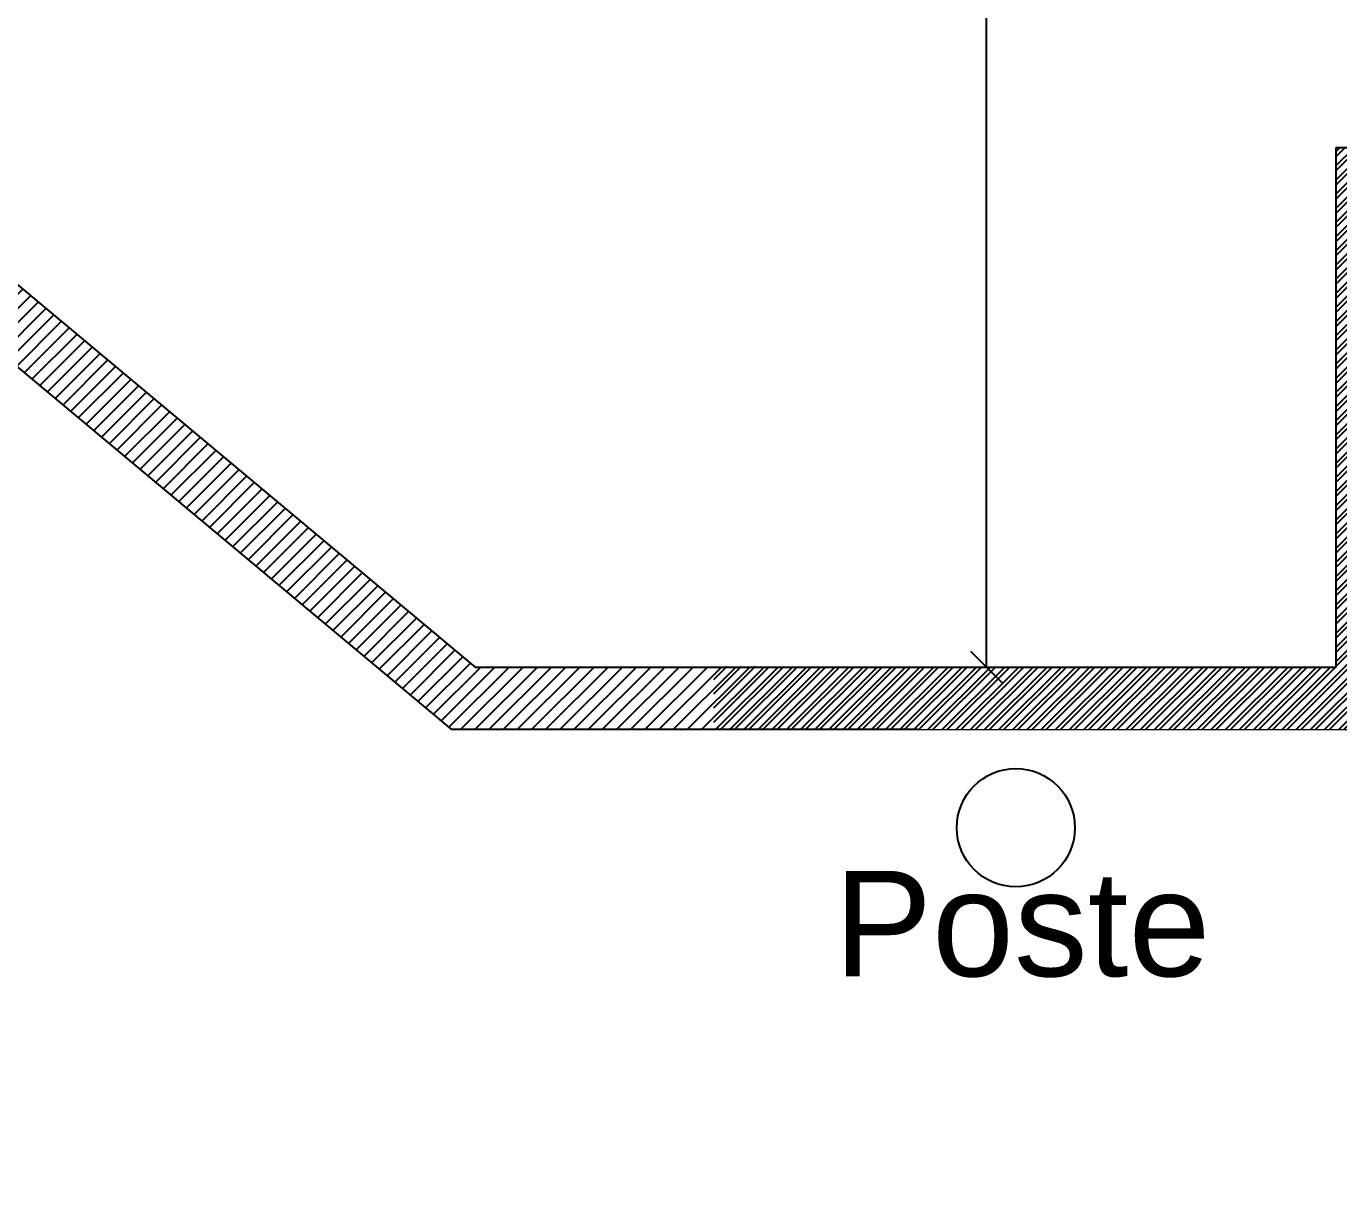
# Model space of a CAD drawing. Header units: millimetres. Extents: x 2448 to 2576, y 1154 to 1321.
# Drawn here: x 2500.688 to 2504.848, y 1192.026 to 1195.737 of the extents above; entities that cross this region are included whole.
import ezdxf

# ---------------------------------------------------------------- set-up
doc = ezdxf.new("R2010")
doc.units = ezdxf.units.MM
doc.linetypes.add('ACAD_ISO02W100', pattern=[15, 12, -3])
doc.linetypes.add('X-REF T19$0$ACAD_ISO02W100', pattern=[15, 12, -3])
for name, color, linetype in [('COTAS', 7, 'Continuous'), ('X-REF T19$0$A-CORDONES', 1, 'Continuous'), ('X-REF T19$0$A-HATCH', 8, 'Continuous'), ('X-REF T19$0$A-MAMPOSTERIA', 5, 'Continuous')]:
    doc.layers.add(name, color=color, linetype=linetype)
doc.styles.add('Arial', font='arial.ttf', dxfattribs={"height": 0.25})
doc.styles.add('COTAS', font='ROMANS.shx', dxfattribs={"width": 0.7})
doc.dimstyles.new('COTA-I-N-2-85', dxfattribs={"dimscale": 0, "dimtxt": 0.2, "dimasz": 0.1, "dimexe": 0, "dimexo": 0, "dimgap": 0.04, "dimtad": 1, "dimzin": 1, "dimdsep": 46, "dimtxsty": 'COTAS', "dimblk": 'OBLIQUE', "dimcen": 0.1, "dimse1": 1, "dimse2": 1, "dimclrd": 256, "dimclre": 256, "dimclrt": 256, "dimadec": 0, "dimazin": 0, "dimtfac": 1, "dimtmove": 1, "dimatfit": 3, "dimldrblk": 'OBLIQUE', "dimfxl": 1, "dimtvp": -0.8, "dimtolj": 1, "dimtzin": 0, "dimarcsym": 0})

# ---------------------------------------------------------------- blocks, each defined once
blk = doc.blocks.new('_Oblique')
at = {"color": 0, "linetype": 'ByBlock', "lineweight": -2}
blk.add_line((-0.5, -0.5), (0.5, 0.5), dxfattribs=at)
blk = doc.blocks.new('*D83')
at = {"layer": 'COTAS', "linetype": 'ACAD_ISO02W100', "lineweight": -2, "transparency": 16777216}
blk.add_line((2503.7311, 1219.3216), (2503.7311, 1193.7053), dxfattribs=at)
at = {"layer": 'DEFPOINTS', "color": 0, "linetype": 'ACAD_ISO02W100', "transparency": 16777216}
for p in [(2504.1106, 1219.3216), (2503.7311, 1193.7053), (2504.2186, 1193.7053)]:
    blk.add_point(p, dxfattribs=at)
at = {"layer": 'COTAS', "linetype": 'ACAD_ISO02W100', "lineweight": -2, "transparency": 16777216, "xscale": 0.1, "yscale": 0.1, "zscale": 0.1}
for p, rotation in [((2503.7311, 1219.3216), 90), ((2503.7311, 1193.7053), 270)]:
    blk.add_blockref('_Oblique', p, dxfattribs=dict(at, rotation=rotation))
at = {"layer": 'COTAS', "linetype": 'ACAD_ISO02W100', "transparency": 16777216, "insert": (2503.5911, 1206.5135), "char_height": 0.2, "attachment_point": 5, "rotation": 90, "style": 'COTAS'}
blk.add_mtext('\\A1;25.62', dxfattribs=at)

msp = doc.modelspace()

# ---------------------------------------------------------------- hatches: boundary and pattern name
at = {"layer": 'X-REF T19$0$A-HATCH'}
h = msp.add_hatch(dxfattribs=at)
h.set_pattern_fill('ANSI31', color=256, scale=0.01, style=0)
h.paths.add_polyline_path([(2499.5641, 1195.8323), (2499.5641, 1197.1753), (2499.3655, 1197.1753), (2499.3655, 1195.7367), (2502.0365, 1193.5067), (2503.5144, 1193.5067), (2509.121, 1193.5067), (2510.0957, 1193.5067, -0.009293), (2510.1049, 1193.5134, -0.194531), (2509.9803, 1193.7053), (2507.9111, 1193.7053), (2507.9111, 1195.4388, -0.056783), (2507.8653, 1195.4905, -0.06522), (2507.8118, 1195.4321), (2507.8118, 1193.7053), (2504.94, 1193.7053), (2504.94, 1195.352), (2504.8406, 1195.352), (2504.8406, 1193.7053), (2502.1106, 1193.7053)])
h.paths.add_polyline_path([(2509.8412, 1193.2947), (2509.8412, 1193.8214), (2509.5412, 1193.8214), (2509.5412, 1193.2947)], flags=9)
h = msp.add_hatch(dxfattribs=at)
h.set_pattern_fill('ANSI31', color=256, scale=0.01, style=0)
h.set_pattern_definition([(45, (2241.705422, 1029.624675), (-0.0224506403, 0.0224506403), [])])
h.paths.add_polyline_path([(2511.3593, 1193.7053), (2510.906, 1193.7053), (2510.906, 1195.3342), (2510.7074, 1195.3342), (2510.7074, 1193.7053), (2507.9111, 1193.7053), (2507.9111, 1195.3342), (2507.8118, 1195.3342), (2507.8118, 1193.7053), (2504.94, 1193.7053), (2504.94, 1195.352), (2504.8406, 1195.352), (2504.8406, 1193.7053), (2503.5966, 1193.7053), (2502.8677, 1193.708), (2502.8677, 1193.5067), (2503.5144, 1193.5067), (2509.121, 1193.5067), (2511.3593, 1193.5067)])

# ---------------------------------------------------------------- linework, layer by layer
msp.add_circle((2503.8249, 1193.1959), 0.1874)
at = {"layer": 'X-REF T19$0$A-CORDONES', "linetype": 'Continuous'}
for centre, radius, start, end in [((2505.462, 1199.6262), 11.2426, 190.71703, 259.93459), ((2505.3032, 1199.4661), 10.9099, 190.19202, 260.47061)]:
    msp.add_arc(centre, radius, start, end, dxfattribs=at)
at = {"layer": 'X-REF T19$0$A-MAMPOSTERIA'}
for p, q in [((2499.5641, 1195.8323), (2502.1106, 1193.7053)), ((2499.3655, 1195.7367), (2502.0365, 1193.5067)), ((2504.8406, 1193.7053), (2504.8406, 1195.352)), ((2502.1106, 1193.7053), (2504.8406, 1193.7053)), ((2503.5144, 1193.5067), (2502.0365, 1193.5067))]:
    msp.add_line(p, q, dxfattribs=at)
at = {"layer": 'X-REF T19$0$A-MAMPOSTERIA', "linetype": 'X-REF T19$0$ACAD_ISO02W100'}
msp.add_line((2504.8406, 1195.352), (2504.94, 1195.352), dxfattribs=at)
at = {"layer": 'X-REF T19$0$A-MAMPOSTERIA', "lineweight": 13}
for p, q in [((2503.5966, 1193.7053), (2504.8406, 1193.7053)), ((2503.5144, 1193.5067), (2509.121, 1193.5067))]:
    msp.add_line(p, q, dxfattribs=at)

# ---------------------------------------------------------------- texts
at = {"style": 'Arial'}
msp.add_text('Poste', height=0.33413, dxfattribs=at).set_placement((2503.2482, 1192.7248))

# ---------------------------------------------------------------- dimensions: what is measured, and where the dimension line sits
at = {"layer": 'COTAS', "linetype": 'ACAD_ISO02W100'}
dim = msp.add_linear_dim(base=(2503.7311, 1193.7053), p1=(2504.1106, 1219.3216), p2=(2504.2186, 1193.7053), angle=90, dimstyle='COTA-I-N-2-85', override={"dimscale": 1}, dxfattribs=at)
dim.commit()
dim.dimension.update_dxf_attribs({"geometry": '*D83', "text_midpoint": (2503.5911, 1206.5135)})

doc.saveas('drawing.dxf')
